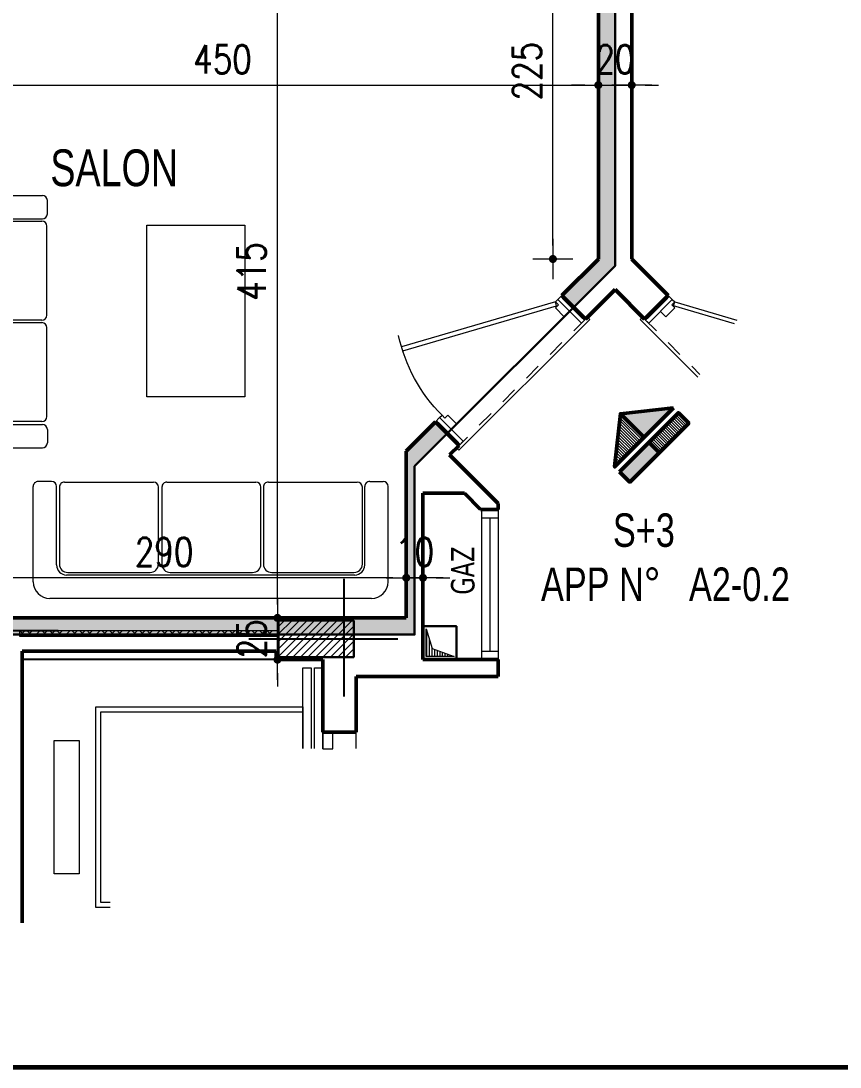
# Model space of a CAD drawing. Header units: millimetres. Extents: x 906 to 2482, y -1313 to -637.
# Drawn here: x 2042.63 to 2047.54, y -1313.44 to -1307.18 of the extents above; entities that cross this region are included whole.
import ezdxf

# ---------------------------------------------------------------- set-up
doc = ezdxf.new("R2010")
doc.units = ezdxf.units.MM
for name, pattern in [('AXES', [2, 1.25, -0.25, 0.25, -0.25]), ('CONTINU', [0]), ('HIDDEN', [0.375, 0.25, -0.125])]:
    doc.linetypes.add(name, pattern=pattern)
doc.layers.get('DEFPOINTS').update_dxf_attribs({"color": 255, "lineweight": 13})
for name, color, linetype, lineweight in [('A-signe', 7, 'Continuous', 9), ('APPUITS', 7, 'Continuous', 18), ('ASCENSSEUR', 101, 'Continuous', 20), ('AXE LIMITE', 7, 'AXES', 30), ('DIM.', 4, 'Continuous', 25), ('DOUBLE CLOISON', 41, 'Continuous', 13), ('Extracteur cuisine 300m3', 7, 'Continuous', 20), ('GAINE', 7, 'Continuous', 20), ('HACHURE POTEAUX', 7, 'Continuous', 15), ('interrompu', 7, 'HIDDEN', 15), ('MENUISERIE', 7, 'Continuous', 13), ('MUR 0.25', 7, 'Continuous', 25), ('MUR 0.30', 7, 'Continuous', 30), ('MUR 0.40', 7, 'Continuous', 40), ('MUR 0.5', 7, 'Continuous', 50), ('mur-fort', 7, 'Continuous', 60), ('POTEAUX ARCH', 7, 'Continuous', 30), ('POTEAUX HACHURE', 7, 'Continuous', 15), ('TEXTE', 7, 'Continuous', 20)]:
    doc.layers.add(name, color=color, linetype=linetype, lineweight=lineweight)
doc.layers.add('AXE', color=7, linetype='AXES')
doc.layers.add('HATCH', color=7, linetype='Continuous', lineweight=5, true_color=0xbababa)
doc.layers.add('MEUBLE', color=7, linetype='Continuous', lineweight=15, true_color=0x6a4f34)
doc.layers.add('TEINTE 3', color=7, linetype='Continuous', true_color=0x175aab)
doc.styles.add('atef', font='romans.shx', dxfattribs={"width": 0.8})
doc.styles.add('COTE', font='verdana.ttf', dxfattribs={"width": 0.7})
doc.styles.add('STYLE4', font='swisscl.ttf')
doc.dimstyles.new('COTEXT', dxfattribs={"dimscale": 0, "dimtxt": 0.17, "dimasz": 0.08, "dimexe": 0.015, "dimexo": 0.015, "dimgap": 0.07, "dimtad": 1, "dimdec": 0, "dimlfac": 100, "dimzin": 0, "dimdsep": 46, "dimtxsty": 'atef', "dimblk": 'SIG2', "dimcen": 0.15, "dimse1": 1, "dimse2": 1, "dimclrd": 256, "dimclre": 6, "dimclrt": 2, "dimadec": 0, "dimazin": 0, "dimtfac": 0.5, "dimtdec": 0, "dimtix": 1, "dimtmove": 2, "dimatfit": 1, "dimldrblk": 'SIG2', "dimfxl": 0.18, "dimtolj": 1, "dimtzin": 0, "dimlwd": 18, "dimarcsym": 0})
pattern_1 = [(135, (16707.079444, 1958.718359), (-0.008838834765, -0.008838834765), [])]

# ---------------------------------------------------------------- blocks, each defined once
blk = doc.blocks.new('PORTE')
at = {"layer": 'MENUISERIE'}
for p, q in [((0.02, 0), (0.8619, 0.4613)), ((0.8736, 0.4392), (0.0325, -0.0217)), ((0.0325, -0.0217), (0.02, 0))]:
    blk.add_line(p, q, dxfattribs=at)
for points in [[(0, 0), (0.02, 0), (0.02, -0.025), (0.045, -0.025), (0.045, -0.1), (0, -0.1)], [(1, 0), (0.98, 0), (0.98, -0.025), (0.955, -0.025), (0.955, -0.1), (1, -0.1)]]:
    blk.add_lwpolyline(points, dxfattribs=at)
blk.add_arc((0.02, 0), 0.96, 360, 32.95665, dxfattribs=at)
blk = doc.blocks.new('PORTE 1.00')
at = {"layer": 'MENUISERIE'}
blk.add_blockref('PORTE', (0, 0), dxfattribs=at)
blk = doc.blocks.new('SIG2')
at = {"layer": 'A-signe'}
for p, q in [((0, 1.5), (0, 0.5)), ((-1.5, 0), (-0.5, 0)), ((-0.5, 0), (0.5, 0)), ((0, 0.5), (0, -0.5)), ((0.5, 0), (1.5, 0)), ((0, -0.5), (0, -1.5))]:
    blk.add_line(p, q, dxfattribs=at)
at = {"layer": 'A-signe', "const_width": 0.3}
blk.add_lwpolyline([(-0.15, 0, 1), (0.15, 0, 1)], format="xyb", close=True, dxfattribs=at)
blk = doc.blocks.new('*D369')
at = {"layer": 'DEFPOINTS', "color": 0, "transparency": 16777216}
for p in [(2045.0388, -1309.9074), (2044.9388, -1310.2898), (2044.9388, -1310.5129)]:
    blk.add_point(p, dxfattribs=at)
at = {"layer": 'DIM.', "lineweight": 18, "transparency": 16777216}
for p, q in [((2044.8588, -1310.5129), (2044.7788, -1310.5129)), ((2045.0388, -1310.5129), (2044.9388, -1310.5129)), ((2045.1188, -1310.5129), (2045.1988, -1310.5129))]:
    blk.add_line(p, q, dxfattribs=at)
at = {"layer": 'DIM.', "lineweight": 18, "transparency": 16777216, "xscale": 0.08, "yscale": 0.08, "zscale": 0.08}
blk.add_blockref('SIG2', (2044.9388, -1310.5129), dxfattribs=at)
at = {"layer": 'DIM.', "lineweight": 18, "transparency": 16777216, "xscale": 0.08, "yscale": 0.08, "zscale": 0.08, "rotation": 180}
blk.add_blockref('SIG2', (2045.0388, -1310.5129), dxfattribs=at)
at = {"layer": 'DIM.', "color": 2, "transparency": 16777216, "insert": (2044.9888, -1310.3579), "char_height": 0.17, "attachment_point": 5, "style": 'atef'}
blk.add_mtext('\\A1;10', dxfattribs=at)
blk = doc.blocks.new('*D370')
at = {"layer": 'DEFPOINTS', "color": 0, "transparency": 16777216}
for p in [(2042.0388, -1310.5129), (2044.9388, -1310.8031), (2042.0388, -1310.8531)]:
    blk.add_point(p, dxfattribs=at)
at = {"layer": 'DIM.', "lineweight": 18, "transparency": 16777216}
blk.add_line((2044.8588, -1310.5129), (2042.1188, -1310.5129), dxfattribs=at)
at = {"layer": 'DIM.', "lineweight": 18, "transparency": 16777216, "xscale": 0.08, "yscale": 0.08, "zscale": 0.08, "rotation": 180}
blk.add_blockref('SIG2', (2042.0388, -1310.5129), dxfattribs=at)
at = {"layer": 'DIM.', "lineweight": 18, "transparency": 16777216, "xscale": 0.08, "yscale": 0.08, "zscale": 0.08}
blk.add_blockref('SIG2', (2044.9388, -1310.5129), dxfattribs=at)
at = {"layer": 'DIM.', "color": 2, "transparency": 16777216, "insert": (2043.4888, -1310.3579), "char_height": 0.17, "attachment_point": 5, "style": 'atef'}
blk.add_mtext('\\A1;290', dxfattribs=at)
blk = doc.blocks.new('*D372')
at = {"layer": 'DEFPOINTS', "color": 0, "transparency": 16777216}
for p in [(2044.0058, -1310.7531), (2044.1677, -1310.7531), (2044.0058, -1311.0031)]:
    blk.add_point(p, dxfattribs=at)
at = {"layer": 'DIM.', "lineweight": 18, "transparency": 16777216}
for p, q in [((2044.1677, -1310.6731), (2044.1677, -1310.5931)), ((2044.1677, -1311.0031), (2044.1677, -1310.7531)), ((2044.1677, -1311.0831), (2044.1677, -1311.1631))]:
    blk.add_line(p, q, dxfattribs=at)
at = {"layer": 'DIM.', "lineweight": 18, "transparency": 16777216, "xscale": 0.08, "yscale": 0.08, "zscale": 0.08}
for p, rotation in [((2044.1677, -1310.7531), 270), ((2044.1677, -1311.0031), 90)]:
    blk.add_blockref('SIG2', p, dxfattribs=dict(at, rotation=rotation))
at = {"layer": 'DIM.', "color": 2, "transparency": 16777216, "insert": (2044.0127, -1310.8781), "char_height": 0.17, "attachment_point": 5, "rotation": 90, "style": 'atef'}
blk.add_mtext('\\A1;25', dxfattribs=at)
blk = doc.blocks.new('*D373')
at = {"layer": 'DEFPOINTS', "color": 0, "transparency": 16777216}
for p in [(2044.1677, -1306.6031), (2044.7118, -1306.6031), (2044.0058, -1310.7531)]:
    blk.add_point(p, dxfattribs=at)
at = {"layer": 'DIM.', "lineweight": 18, "transparency": 16777216}
blk.add_line((2044.1677, -1310.6731), (2044.1677, -1306.6831), dxfattribs=at)
at = {"layer": 'DIM.', "lineweight": 18, "transparency": 16777216, "xscale": 0.08, "yscale": 0.08, "zscale": 0.08}
for p, rotation in [((2044.1677, -1306.6031), 90), ((2044.1677, -1310.7531), 270)]:
    blk.add_blockref('SIG2', p, dxfattribs=dict(at, rotation=rotation))
at = {"layer": 'DIM.', "color": 2, "transparency": 16777216, "insert": (2044.0127, -1308.6781), "char_height": 0.17, "attachment_point": 5, "rotation": 90, "style": 'atef'}
blk.add_mtext('\\A1;415', dxfattribs=at)
blk = doc.blocks.new('*D414')
at = {"layer": 'DEFPOINTS', "color": 0, "transparency": 16777216}
for p in [(2041.5888, -1306.7531), (2046.0888, -1306.7531), (2046.0888, -1307.5617)]:
    blk.add_point(p, dxfattribs=at)
at = {"layer": 'DIM.', "lineweight": 18, "transparency": 16777216}
blk.add_line((2041.6688, -1307.5617), (2046.0088, -1307.5617), dxfattribs=at)
at = {"layer": 'DIM.', "lineweight": 18, "transparency": 16777216, "xscale": 0.08, "yscale": 0.08, "zscale": 0.08, "rotation": 180}
blk.add_blockref('SIG2', (2041.5888, -1307.5617), dxfattribs=at)
at = {"layer": 'DIM.', "lineweight": 18, "transparency": 16777216, "xscale": 0.08, "yscale": 0.08, "zscale": 0.08}
blk.add_blockref('SIG2', (2046.0888, -1307.5617), dxfattribs=at)
at = {"layer": 'DIM.', "color": 2, "transparency": 16777216, "insert": (2043.8388, -1307.4067), "char_height": 0.17, "attachment_point": 5, "style": 'atef'}
blk.add_mtext('\\A1;450', dxfattribs=at)
blk = doc.blocks.new('*D415')
at = {"layer": 'DEFPOINTS', "color": 0, "transparency": 16777216}
for p in [(2046.0888, -1306.7531), (2046.2888, -1306.8027), (2046.2888, -1307.5617)]:
    blk.add_point(p, dxfattribs=at)
at = {"layer": 'DIM.', "lineweight": 18, "transparency": 16777216}
for p, q in [((2046.0088, -1307.5617), (2045.9288, -1307.5617)), ((2046.0888, -1307.5617), (2046.2888, -1307.5617)), ((2046.3688, -1307.5617), (2046.4488, -1307.5617))]:
    blk.add_line(p, q, dxfattribs=at)
at = {"layer": 'DIM.', "lineweight": 18, "transparency": 16777216, "xscale": 0.08, "yscale": 0.08, "zscale": 0.08}
blk.add_blockref('SIG2', (2046.0888, -1307.5617), dxfattribs=at)
at = {"layer": 'DIM.', "lineweight": 18, "transparency": 16777216, "xscale": 0.08, "yscale": 0.08, "zscale": 0.08, "rotation": 180}
blk.add_blockref('SIG2', (2046.2888, -1307.5617), dxfattribs=at)
at = {"layer": 'DIM.', "color": 2, "transparency": 16777216, "insert": (2046.1888, -1307.4067), "char_height": 0.17, "attachment_point": 5, "style": 'atef'}
blk.add_mtext('\\A1;20', dxfattribs=at)
blk = doc.blocks.new('Sofa3P')
for p, q in [((-0.9625, 0), (0.9625, 0)), ((-1.0625, -0.1), (-1.0625, -0.6699)), ((1.0625, -0.1), (1.0625, -0.6699)), ((-0.8625, -0.14), (0.8625, -0.14)), ((-0.3659, -0.1553), (-0.8582, -0.1553)), ((0.2417, -0.1553), (-0.2505, -0.1553)), ((0.855, -0.1553), (0.3627, -0.1553)), ((-0.9225, -0.2), (-0.9225, -0.6699)), ((-0.9082, -0.2053), (-0.9082, -0.6667)), ((-0.3159, -0.6667), (-0.3159, -0.2053)), ((-0.3005, -0.2053), (-0.3005, -0.6667)), ((0.2917, -0.6667), (0.2917, -0.2053)), ((0.3127, -0.2053), (0.3127, -0.6667)), ((0.905, -0.6667), (0.905, -0.2053)), ((0.9225, -0.2), (0.9225, -0.6699)), ((-0.9525, -0.6999), (-1.0325, -0.6999)), ((-0.3459, -0.6967), (-0.8782, -0.6967)), ((0.2617, -0.6967), (-0.2705, -0.6967)), ((0.875, -0.6967), (0.3427, -0.6967)), ((0.9525, -0.6999), (1.0325, -0.6999))]:
    blk.add_line(p, q)
for centre, radius, start, end in [((-0.9625, -0.1), 0.1, 90, 180), ((0.9625, -0.1), 0.1, 0, 90), ((-0.8625, -0.2), 0.06, 90, 180), ((-0.8582, -0.2053), 0.05, 90, 180), ((-0.3659, -0.2053), 0.05, 0, 90), ((-0.2505, -0.2053), 0.05, 90, 180), ((0.2417, -0.2053), 0.05, 0, 90), ((0.3627, -0.2053), 0.05, 90, 180), ((0.855, -0.2053), 0.05, 0, 90), ((0.8625, -0.2), 0.06, 0, 90), ((-1.0325, -0.6699), 0.03, 180, 270), ((-0.9525, -0.6699), 0.03, 270, 0), ((-0.8782, -0.6667), 0.03, 180, 270), ((-0.3459, -0.6667), 0.03, 270, 0), ((-0.2705, -0.6667), 0.03, 180, 270), ((0.2617, -0.6667), 0.03, 270, 0), ((0.3427, -0.6667), 0.03, 180, 270), ((0.875, -0.6667), 0.03, 270, 0), ((0.9525, -0.6699), 0.03, 180, 270), ((1.0325, -0.6699), 0.03, 270, 0)]:
    blk.add_arc(centre, radius, start, end)
blk = doc.blocks.new('Sofa2P')
for p, q in [((0.6559, 0), (-0.6559, 0)), ((-0.7559, -0.1), (-0.7559, -0.6699)), ((0.7559, -0.1), (0.7559, -0.6699)), ((0.5559, -0.14), (-0.5559, -0.14)), ((-0.5484, -0.1553), (-0.0561, -0.1553)), ((0.0593, -0.1553), (0.5516, -0.1553)), ((-0.6159, -0.2), (-0.6159, -0.6699)), ((-0.5983, -0.6667), (-0.5983, -0.2053)), ((-0.0061, -0.2053), (-0.0061, -0.6667)), ((-0.0061, -0.2053), (-0.0061, -0.6667)), ((0.0093, -0.6667), (0.0093, -0.2053)), ((0.6016, -0.2053), (0.6016, -0.6667)), ((0.6159, -0.2), (0.6159, -0.6699)), ((-0.6459, -0.6999), (-0.7259, -0.6999)), ((-0.5684, -0.6967), (-0.0361, -0.6967)), ((0.0393, -0.6967), (0.5716, -0.6967)), ((0.6459, -0.6999), (0.7259, -0.6999))]:
    blk.add_line(p, q)
for centre, radius, start, end in [((-0.6559, -0.1), 0.1, 90, 180), ((0.6559, -0.1), 0.1, 0, 90), ((-0.5559, -0.2), 0.06, 90, 180), ((-0.5484, -0.2053), 0.05, 90, 180), ((-0.0561, -0.2053), 0.05, 0, 90), ((-0.0561, -0.2053), 0.05, 0, 90), ((0.0593, -0.2053), 0.05, 90, 180), ((0.5516, -0.2053), 0.05, 0, 90), ((0.5559, -0.2), 0.06, 0, 90), ((-0.7259, -0.6699), 0.03, 180, 270), ((-0.6459, -0.6699), 0.03, 270, 0), ((-0.5684, -0.6667), 0.03, 180, 270), ((-0.0361, -0.6667), 0.03, 270, 0), ((-0.0361, -0.6667), 0.03, 270, 0), ((0.0393, -0.6667), 0.03, 180, 270), ((0.5716, -0.6667), 0.03, 270, 0), ((0.6459, -0.6699), 0.03, 180, 270), ((0.7259, -0.6699), 0.03, 270, 0)]:
    blk.add_arc(centre, radius, start, end)
blk = doc.blocks.new('*D3570')
at = {"layer": 'DEFPOINTS', "color": 0, "transparency": 16777216}
for p in [(2045.8169, -1306.3531), (2046.0888, -1306.3531), (2046.0888, -1308.6034)]:
    blk.add_point(p, dxfattribs=at)
at = {"layer": 'DIM.', "lineweight": 18, "transparency": 16777216}
blk.add_line((2045.8169, -1308.5234), (2045.8169, -1306.4331), dxfattribs=at)
at = {"layer": 'DIM.', "lineweight": 18, "transparency": 16777216, "xscale": 0.08, "yscale": 0.08, "zscale": 0.08}
for p, rotation in [((2045.8169, -1306.3531), 90), ((2045.8169, -1308.6034), 270)]:
    blk.add_blockref('SIG2', p, dxfattribs=dict(at, rotation=rotation))
at = {"layer": 'DIM.', "color": 2, "transparency": 16777216, "insert": (2045.6619, -1307.4782), "char_height": 0.17, "attachment_point": 5, "rotation": 90, "style": 'atef'}
blk.add_mtext('\\A1;225', dxfattribs=at)

msp = doc.modelspace()

# ---------------------------------------------------------------- hatches: boundary and pattern name
at = {"layer": 'DOUBLE CLOISON'}
h = msp.add_hatch(dxfattribs=at)
h.set_pattern_fill('ANSI38', color=256, scale=0.01)
h.set_pattern_definition([(45, (937.731347, -352.315685), (-0.0224506403, 0.0224506403), []), (135, (937.731347, -352.315685), (-0.0673519209, 0.0224506403), [0.079375, -0.047625])])
h.paths.add_polyline_path([(2042.6242, -1310.8288), (2044.174, -1310.8288), (2044.174, -1310.864), (2042.6242, -1310.864)])
at = {"layer": 'HACHURE POTEAUX'}
h = msp.add_hatch(dxfattribs=at)
h.set_pattern_fill('ANSI31', color=256, scale=0.005, angle=45)
h.set_pattern_definition([(90, (939.431167, -277.09593), (-0.015875, 2e-18), [])])
h.paths.add_polyline_path([(2045.2258, -1310.9833), (2045.0578, -1310.9833), (2045.0578, -1310.8193), (2045.0933, -1310.9356)])
at = {"layer": 'HATCH', "linetype": 'Continuous'}
h = msp.add_hatch(dxfattribs=at)
h.set_pattern_fill('ANSI31', color=256, scale=0.1, angle=450, style=0)
h.set_pattern_definition(pattern_1)
h.paths.add_polyline_path([(2046.1856, -1309.8486), (2046.3624, -1309.6718), (2046.221, -1309.5304)])
h = msp.add_hatch(dxfattribs=at)
h.set_pattern_fill('ANSI31', color=256, scale=0.1, angle=450, style=0)
h.set_pattern_definition(pattern_1)
h.paths.add_polyline_path([(2046.3918, -1309.7012), (2046.4537, -1309.7631), (2046.6305, -1309.5863), (2046.5686, -1309.5244)])
at = {"layer": 'POTEAUX HACHURE'}
h = msp.add_hatch(dxfattribs=at)
h.set_pattern_fill('ANSI31', color=256, scale=0.01)
h.set_pattern_definition([(45, (942.68137, -410.687677), (-0.0224506403, 0.0224506403), [])])
h.paths.add_polyline_path([(2044.6241, -1310.7681), (2044.174, -1310.7681), (2044.174, -1310.988), (2044.6241, -1310.988)])
at = {"layer": 'TEINTE 3', "linetype": 'CONTINU'}
h = msp.add_hatch(color=256, dxfattribs=at)
h.dxf.hatch_style = 1
h.paths.add_polyline_path([(2046.1888, -1304.903), (2046.0888, -1304.903), (2046.0888, -1306.0031), (2045.9888, -1306.0031), (2045.9888, -1306.3531), (2046.0888, -1306.3531), (2046.0888, -1308.6034), (2045.8706, -1308.8216), (2045.9413, -1308.8923), (2046.1888, -1308.6448)])
h = msp.add_hatch(color=256, dxfattribs=at)
h.dxf.hatch_style = 1
h.paths.add_polyline_path([(2042.1888, -1307.8031), (2041.5888, -1307.8031), (2041.5888, -1307.6531), (2041.4888, -1307.6531), (2041.4888, -1307.8031), (2041.1945, -1307.8031), (2041.1945, -1307.9031), (2041.9388, -1307.9031), (2041.9388, -1309.4432), (2042.0388, -1309.4396), (2042.0388, -1308.3331), (2042.1888, -1308.3331)])
h.paths.add_polyline_path([(2042.5391, -1310.8531), (2043.5391, -1310.8531), (2043.5338, -1310.7531), (2042.6391, -1310.7531), (2042.0388, -1310.7531), (2042.0388, -1309.4396), (2041.9388, -1309.4432), (2041.9388, -1310.9031), (2041.9388, -1311.0031), (2041.9388, -1311.1031), (2042.0388, -1311.1031), (2042.0388, -1311.0031), (2042.4391, -1311.0031), (2042.4391, -1311.5859), (2042.5391, -1311.5701)])
h = msp.add_hatch(color=256, dxfattribs=at)
h.dxf.hatch_style = 1
h.paths.add_polyline_path([(2046.5392, -1309.495), (2046.221, -1309.5304), (2046.3624, -1309.6718)])
h.paths.add_polyline_path([(2046.4537, -1309.7631), (2046.3918, -1309.7012), (2046.215, -1309.878), (2046.2769, -1309.9399)])
h = msp.add_hatch(color=256, dxfattribs=at)
h.dxf.hatch_style = 1
h.paths.add_polyline_path([(2044.9888, -1309.8448), (2045.1847, -1309.6489), (2045.114, -1309.5782), (2044.9388, -1309.7534), (2044.9388, -1310.7531), (2043.5338, -1310.7531), (2043.5391, -1310.8531), (2044.9888, -1310.8531)])

# ---------------------------------------------------------------- linework, layer by layer
at = {"layer": 'APPUITS'}
for points in [[(2046.0235, -1308.9515), (2046.0377, -1308.9657), (2045.2545, -1309.7488), (2045.2403, -1309.7347)], [(2046.3541, -1308.9515), (2046.3399, -1308.9657), (2046.6855, -1309.3112)]]:
    msp.add_lwpolyline(points, dxfattribs=at)
at = {"layer": 'ASCENSSEUR'}
for p, q in [((2044.4391, -1311.5366), (2044.4391, -1311.4366)), ((2044.6391, -1311.5355), (2044.6391, -1311.4366))]:
    msp.add_line(p, q, dxfattribs=at)
for points in [[(2044.3191, -1311.5355), (2044.3191, -1311.053), (2044.3691, -1311.053), (2044.3691, -1311.5355)], [(2044.3891, -1311.5355), (2044.3891, -1311.053), (2044.4391, -1311.053), (2044.4391, -1311.5366)], [(2043.1662, -1312.4867), (2043.0808, -1312.4867), (2043.0808, -1311.2866), (2044.3191, -1311.2866), (2044.3191, -1311.5355)], [(2043.1662, -1312.4567), (2043.1108, -1312.4567), (2043.1108, -1311.3166), (2044.3191, -1311.3166), (2044.3191, -1311.5355)]]:
    msp.add_lwpolyline(points, dxfattribs=at)
for points in [[(2044.4391, -1311.4366), (2044.4391, -1311.5366), (2044.4991, -1311.5366), (2044.4991, -1311.4366)], [(2044.4391, -1311.4366), (2044.4391, -1311.5366), (2044.4991, -1311.5366), (2044.4991, -1311.4366)], [(2042.8308, -1312.2865), (2042.8308, -1311.4865), (2042.9808, -1311.4865), (2042.9808, -1312.2865)]]:
    msp.add_lwpolyline(points, close=True, dxfattribs=at)
at = {"layer": 'AXE'}
for p, q in [((2044.5641, -1310.5199), (2044.5641, -1311.2229)), ((2041.6958, -1310.8281), (2042.8541, -1310.8281)), ((2043.9959, -1310.8781), (2044.889, -1310.8781))]:
    msp.add_line(p, q, dxfattribs=at)
at = {"layer": 'AXE LIMITE', "linetype": 'CONTINU'}
msp.add_lwpolyline([(2039.2888, -1312.0531), (2042.5391, -1312.0531), (2042.5391, -1310.8531), (2044.9888, -1310.8531), (2044.9888, -1309.8448), (2046.1888, -1308.6448), (2046.1888, -1304.903)], dxfattribs=at)
at = {"layer": 'DOUBLE CLOISON', "elevation": 0}
msp.add_lwpolyline([(2042.6242, -1310.8288), (2044.174, -1310.8288), (2044.174, -1310.864), (2042.6242, -1310.864)], close=True, dxfattribs=at)
at = {"layer": 'GAINE', "flags": 128}
msp.add_lwpolyline([(2045.2258, -1310.9833), (2045.0578, -1310.9833), (2045.0578, -1310.8193), (2045.0933, -1310.9356)], close=True, dxfattribs=at)
at = {"layer": 'interrompu', "ltscale": 0.2}
for p, q in [((2046.012, -1308.963), (2045.2554, -1309.7196)), ((2046.3656, -1308.963), (2046.6969, -1309.2944))]:
    msp.add_line(p, q, dxfattribs=at)
at = {"layer": 'MENUISERIE'}
for p, q in [((2046.5394, -1308.8846), (2046.5459, -1308.8605)), ((2046.5459, -1308.8605), (2046.9179, -1308.9691)), ((2046.9032, -1308.9909), (2046.5394, -1308.8846)), ((2045.3893, -1310.1031), (2045.3893, -1311.0031)), ((2045.4893, -1310.1031), (2045.4893, -1311.0068)), ((2045.3893, -1310.1531), (2045.4893, -1310.1531)), ((2045.4393, -1310.1531), (2045.4393, -1310.9531)), ((2045.3893, -1310.9531), (2045.4893, -1310.9531))]:
    msp.add_line(p, q, dxfattribs=at)
for points in [[(2045.8706, -1308.8216), (2045.8459, -1308.8463), (2045.9873, -1308.9878), (2046.012, -1308.963), (2046.0014, -1308.9524), (2045.9943, -1308.9595), (2045.8741, -1308.8393), (2045.8812, -1308.8322)], [(2046.507, -1308.8216), (2046.5317, -1308.8463), (2046.3903, -1308.9878), (2046.3656, -1308.963), (2046.3762, -1308.9524), (2046.3833, -1308.9595), (2046.5035, -1308.8393), (2046.4964, -1308.8322)], [(2045.114, -1309.5782), (2045.1387, -1309.5535), (2045.2802, -1309.6949), (2045.2554, -1309.7196), (2045.2448, -1309.709), (2045.2519, -1309.7019), (2045.1317, -1309.5817), (2045.1246, -1309.5888)]]:
    msp.add_lwpolyline(points, close=True, dxfattribs=at)
msp.add_lwpolyline([(2046.5317, -1308.8463), (2046.5459, -1308.8605), (2046.5282, -1308.8782), (2046.5459, -1308.8958), (2046.4929, -1308.9489), (2046.461, -1308.9171)], dxfattribs=at)
at = {"layer": 'MEUBLE'}
msp.add_lwpolyline([(2043.3864, -1308.4004), (2043.9713, -1308.4004), (2043.9713, -1309.4282), (2043.3864, -1309.4282)], close=True, dxfattribs=at)
at = {"layer": 'MUR 0.25'}
msp.add_line((2044.159, -1311.0031), (2042.6391, -1311.0031), dxfattribs=at)
at = {"layer": 'MUR 0.30', "linetype": 'Continuous', "lineweight": 50}
for p, q in [((2046.221, -1309.5304), (2046.3624, -1309.6718)), ((2046.3918, -1309.7012), (2046.4537, -1309.7631))]:
    msp.add_line(p, q, dxfattribs=at)
for points in [[(2046.5392, -1309.495), (2046.221, -1309.5304), (2046.1856, -1309.8486)], [(2046.215, -1309.878), (2046.2769, -1309.9399), (2046.6305, -1309.5863), (2046.5686, -1309.5244)]]:
    msp.add_lwpolyline(points, close=True, dxfattribs=at)
at = {"layer": 'MUR 0.40', "lineweight": 30}
msp.add_lwpolyline([(2045.2389, -1311.0031), (2045.2389, -1310.8031), (2045.0389, -1310.8031)], dxfattribs=at)
at = {"layer": 'MUR 0.5'}
for p, q in [((2046.0888, -1306.3531), (2046.0888, -1308.6034)), ((2046.2888, -1306.3531), (2046.2888, -1308.6034)), ((2046.0888, -1308.6034), (2045.8706, -1308.8216)), ((2046.2888, -1308.6034), (2046.507, -1308.8216)), ((2046.1888, -1308.7862), (2046.012, -1308.963)), ((2046.1888, -1308.7862), (2046.3656, -1308.963)), ((2045.8706, -1308.8216), (2046.012, -1308.963)), ((2046.507, -1308.8216), (2046.3656, -1308.963)), ((2045.114, -1309.5782), (2044.9388, -1309.7534)), ((2045.114, -1309.5782), (2045.2554, -1309.7196)), ((2045.2554, -1309.7196), (2045.1986, -1309.7765)), ((2044.9388, -1309.7534), (2044.9388, -1310.7531)), ((2045.1986, -1309.7765), (2045.4893, -1310.0672)), ((2045.0388, -1310.0062), (2045.0388, -1311.0031)), ((2045.0388, -1310.0062), (2045.2869, -1310.0062)), ((2045.2869, -1310.0062), (2045.3837, -1310.1031)), ((2045.3837, -1310.1031), (2045.4893, -1310.1031)), ((2045.4893, -1310.1031), (2045.4893, -1310.0672)), ((2042.0388, -1310.7531), (2042.6391, -1310.7531)), ((2042.6391, -1310.7531), (2044.9388, -1310.7531)), ((2042.6391, -1312.5802), (2042.6391, -1310.9531)), ((2042.6391, -1310.9531), (2044.159, -1310.9531)), ((2044.159, -1311.0031), (2044.159, -1310.9531)), ((2044.4391, -1311.0031), (2044.159, -1311.0031)), ((2044.4391, -1311.0031), (2044.4391, -1311.4366)), ((2045.0388, -1311.0031), (2045.4893, -1311.0031)), ((2045.4893, -1311.1031), (2045.4893, -1311.0031)), ((2044.6391, -1311.4366), (2044.6391, -1311.1031)), ((2044.6391, -1311.1031), (2045.4893, -1311.1031)), ((2044.4391, -1311.4366), (2044.6391, -1311.4366))]:
    msp.add_line(p, q, dxfattribs=at)
at = {"layer": 'mur-fort'}
msp.add_lwpolyline([(2027.8364, -1292.5452), (2027.8364, -1313.4435), (2058.0227, -1313.4435), (2058.0227, -1292.5452)], close=True, dxfattribs=at)
msp.add_lwpolyline([(2051.8496, -1292.5452), (2027.8364, -1292.5452), (2027.8364, -1313.4435), (2051.8496, -1313.4435), (2051.8496, -1296.751)], dxfattribs=at)
at = {"layer": 'POTEAUX ARCH'}
msp.add_lwpolyline([(2044.6241, -1310.7681), (2044.174, -1310.7681), (2044.174, -1310.988), (2044.6241, -1310.988)], close=True, dxfattribs=at)

# ---------------------------------------------------------------- block references
at = {"layer": 'MENUISERIE', "xscale": -1, "rotation": 45}
msp.add_blockref('PORTE 1.00', (2045.8459, -1308.8463), dxfattribs=at)
at = {"layer": 'MEUBLE'}
for name, p, rotation in [('Sofa2P', (2042.09, -1308.9785), 90), ('Sofa3P', (2043.7676, -1310.6361), 180)]:
    msp.add_blockref(name, p, dxfattribs=dict(at, rotation=rotation))

# ---------------------------------------------------------------- texts
at = {"layer": 'Extracteur cuisine 300m3', "lineweight": 25, "style": 'COTE', "width": 0.7}
msp.add_text('GAZ', height=0.14, rotation=90, dxfattribs=at).set_placement((2045.3468, -1310.614))
at = {"layer": 'TEXTE', "color": 7, "style": 'STYLE4'}
for s, height, p in [('SALON', 0.22, (2042.8078, -1308.1671)), ('S+3', 0.2, (2046.1762, -1310.3273)), (' APP N°   A2-0.2', 0.2, (2045.6886, -1310.6513))]:
    msp.add_text(s, height=height, dxfattribs=at).set_placement(p)

# ---------------------------------------------------------------- dimensions: what is measured, and where the dimension line sits
at = {"layer": 'DIM.'}
for base, p1, p2, picture, middle in [((2045.8169, -1306.3531), (2046.0888, -1308.6034), (2046.0888, -1306.3531), '*D3570', (2045.6619, -1307.4782)), ((2044.1677, -1306.6031), (2044.0058, -1310.7531), (2044.7118, -1306.6031), '*D373', (2044.0127, -1308.6781)), ((2044.1677, -1310.7531), (2044.0058, -1311.0031), (2044.0058, -1310.7531), '*D372', (2044.0127, -1310.8781))]:
    dim = msp.add_linear_dim(base=base, p1=p1, p2=p2, angle=90, dimstyle='COTEXT', override={"dimscale": 1}, dxfattribs=at)
    dim.commit()
    dim.dimension.update_dxf_attribs({"geometry": picture, "text_midpoint": middle})
for base, p1, p2, picture, middle in [((2046.0888, -1307.5617), (2041.5888, -1306.7531), (2046.0888, -1306.7531), '*D414', (2043.8388, -1307.4067)), ((2046.2888, -1307.5617), (2046.0888, -1306.7531), (2046.2888, -1306.8027), '*D415', (2046.1888, -1307.4067)), ((2044.9388, -1310.5129), (2045.0388, -1309.9074), (2044.9388, -1310.2898), '*D369', (2044.9888, -1310.3579)), ((2042.0388, -1310.5129), (2044.9388, -1310.8031), (2042.0388, -1310.8531), '*D370', (2043.4888, -1310.3579))]:
    dim = msp.add_linear_dim(base=base, p1=p1, p2=p2, dimstyle='COTEXT', override={"dimscale": 1}, dxfattribs=at)
    dim.commit()
    dim.dimension.update_dxf_attribs({"geometry": picture, "text_midpoint": middle})

doc.saveas('drawing.dxf')
